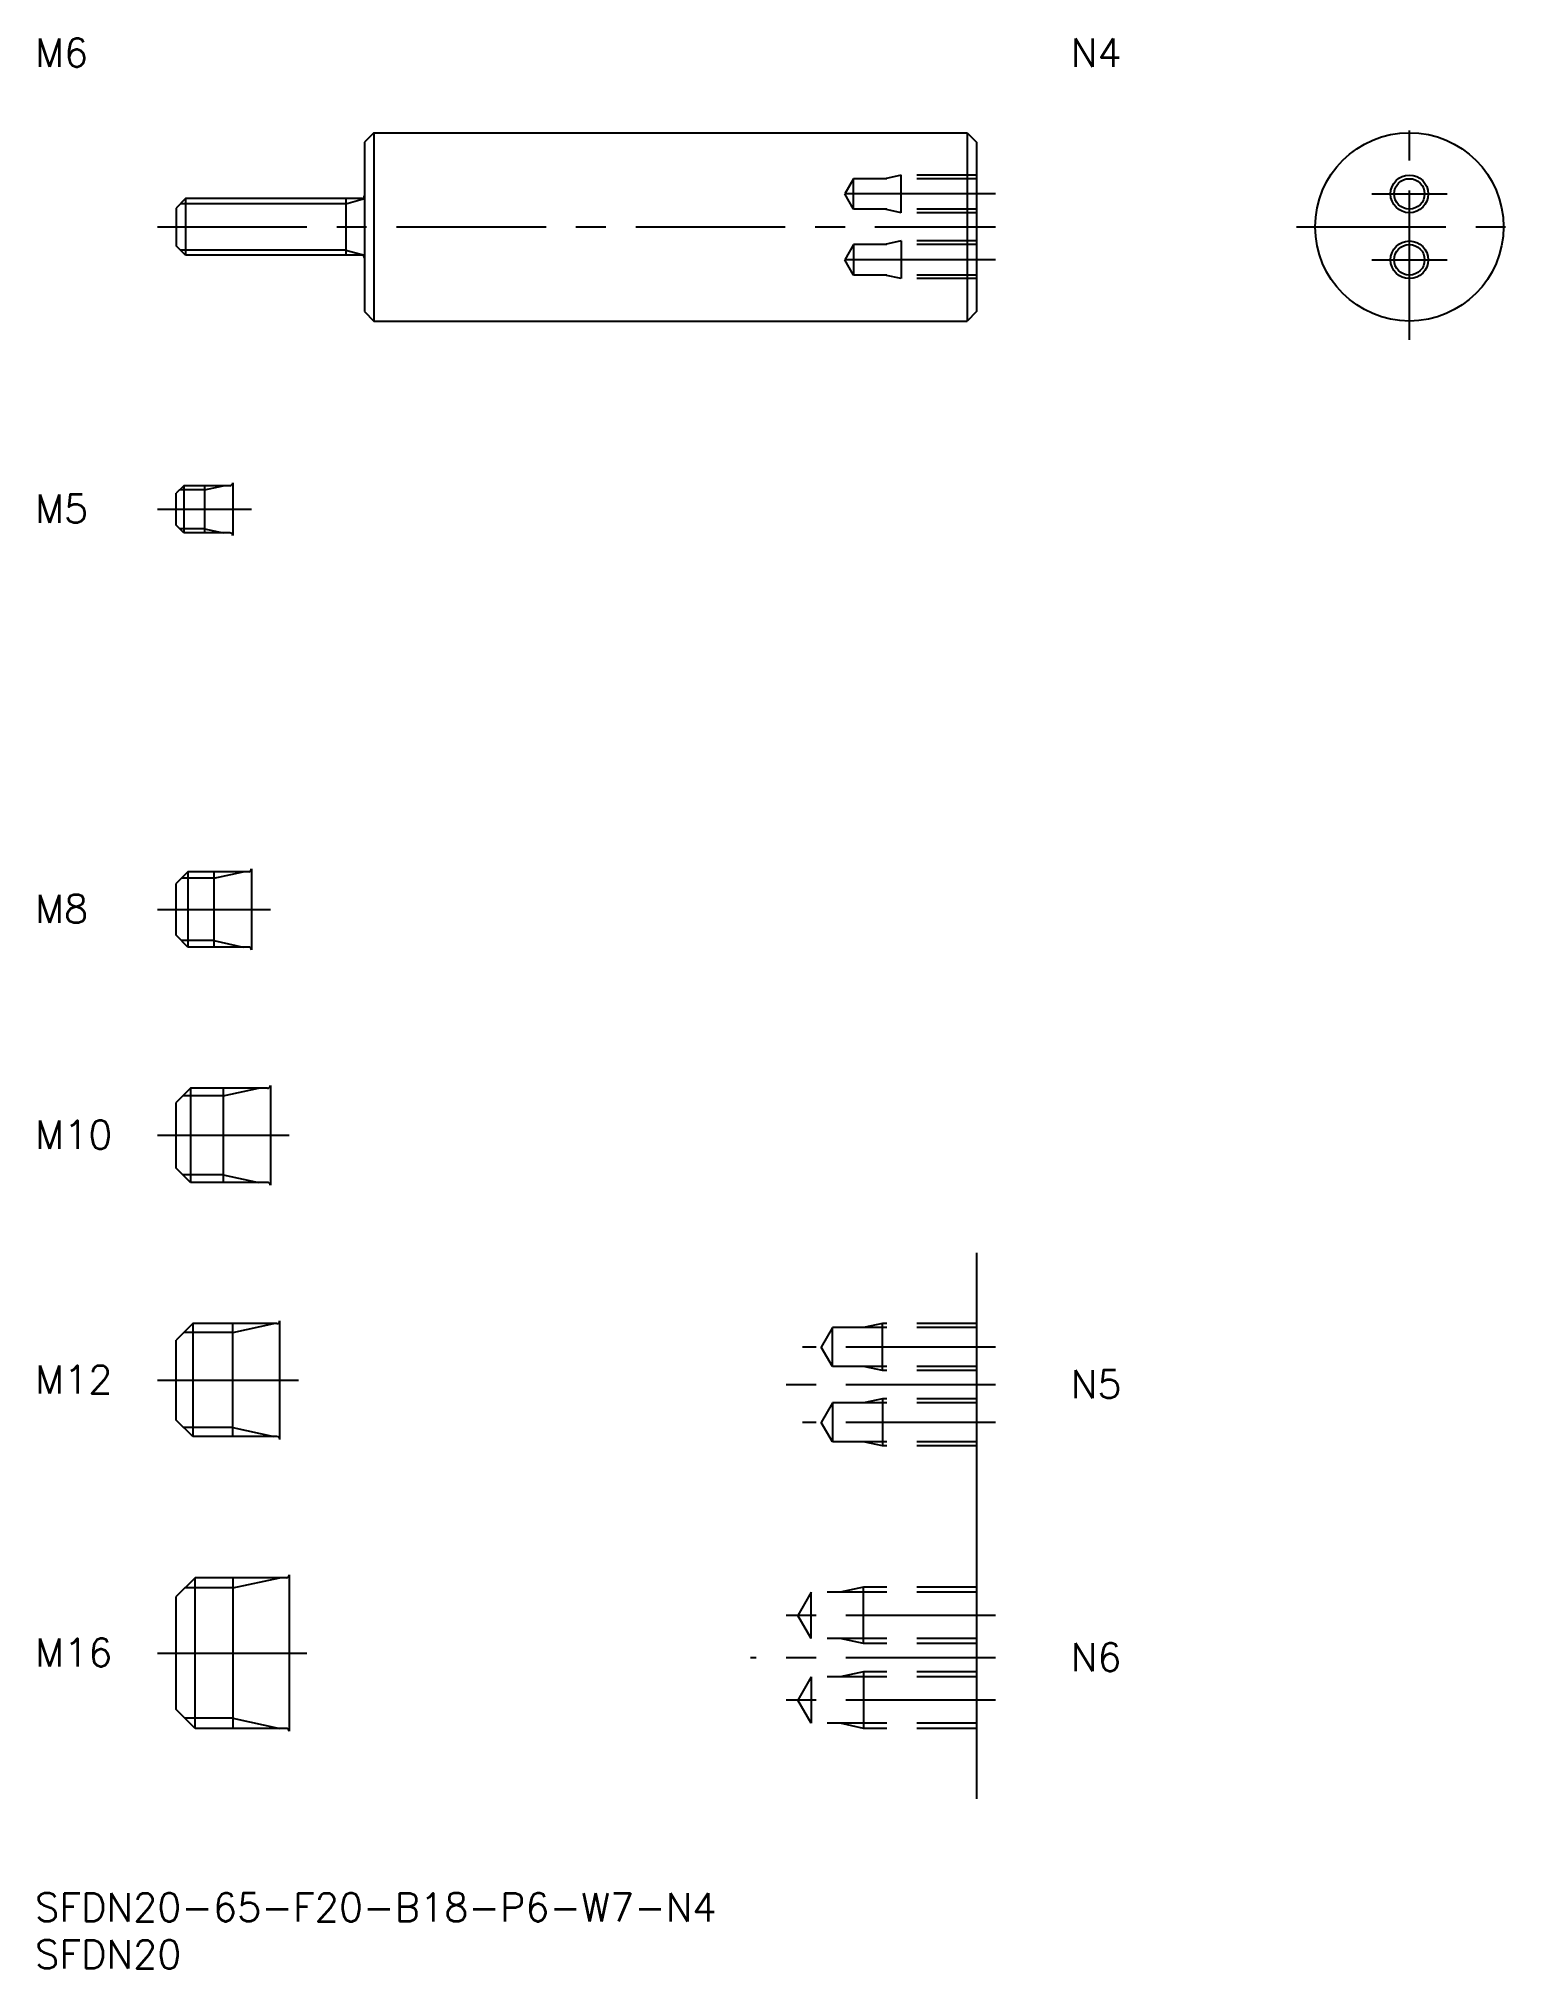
# Model space of a CAD drawing. Extents: x 0 to 158, y -8 to 197.
import ezdxf

# ---------------------------------------------------------------- set-up
doc = ezdxf.new("R2010")
doc.units = 0
doc.header["$LTSCALE"] = 0.5
doc.linetypes.add('CENTER', pattern=[50.8, 31.75, -6.35, 6.35, -6.35])
doc.linetypes.add('DASHED', pattern=[19.05, 12.7, -6.35])
for name, color, linetype in [('MSM_CENTER', 1, 'CENTER'), ('MSM_CONTINUOUS', 7, 'CONTINUOUS'), ('MSM_DASHED', 4, 'DASHED'), ('MSM_NARROW', 5, 'CONTINUOUS'), ('MSM_PART_NUMBER', 7, 'CONTINUOUS')]:
    doc.layers.add(name, color=color, linetype=linetype)
doc.styles.get("Standard").update_dxf_attribs({"font": 'txt.shx', "height": 1, "bigfont": 'bigfont.shx'})

# ---------------------------------------------------------------- blocks, each defined once
blk = doc.blocks.new('*U14')
at = {"layer": 'MSM_PART_NUMBER'}
blk.add_text('SFDN20-65-F20-B18-P6-W7-N4', height=3, dxfattribs=at).set_placement((0, -3))
blk = doc.blocks.new('*U15')
at = {"layer": 'MSM_PART_NUMBER'}
blk.add_text('SFDN20', height=3, dxfattribs=at).set_placement((0, -8))
blk = doc.blocks.new('*U16')
at = {"layer": 'MSM_PART_NUMBER'}
blk.add_text('M16', height=3, dxfattribs=at).set_placement((0, 24.06))
blk = doc.blocks.new('*U17')
at = {"layer": 'MSM_PART_NUMBER'}
blk.add_text('M12', height=3, dxfattribs=at).set_placement((0, 53.06))
blk = doc.blocks.new('*U18')
at = {"layer": 'MSM_PART_NUMBER'}
blk.add_text('M10', height=3, dxfattribs=at).set_placement((0, 79.06))
blk = doc.blocks.new('*U19')
at = {"layer": 'MSM_PART_NUMBER'}
blk.add_text('M8', height=3, dxfattribs=at).set_placement((0, 103.06))
blk = doc.blocks.new('*U20')
at = {"layer": 'MSM_PART_NUMBER'}
blk.add_text('M5', height=3, dxfattribs=at).set_placement((0, 145.56))
blk = doc.blocks.new('*U21')
at = {"layer": 'MSM_PART_NUMBER'}
blk.add_text('M6', height=3, dxfattribs=at).set_placement((0, 194))
blk = doc.blocks.new('*U22')
at = {"layer": 'MSM_PART_NUMBER'}
blk.add_text('N4', height=3, dxfattribs=at).set_placement((110, 194))
blk = doc.blocks.new('*U23')
at = {"layer": 'MSM_PART_NUMBER'}
blk.add_text('N6', height=3, dxfattribs=at).set_placement((110, 23.56))
blk = doc.blocks.new('*U24')
at = {"layer": 'MSM_PART_NUMBER'}
blk.add_text('N5', height=3, dxfattribs=at).set_placement((110, 52.56))

msp = doc.modelspace()

# ---------------------------------------------------------------- linework, layer by layer
at = {"layer": 'MSM_CENTER'}
for p, q in [((145.96, 165), (145.96, 189)), ((102, 180.5), (84, 180.5)), ((141.96, 180.5), (149.96, 180.5)), ((13, 177), (102, 177)), ((133.96, 177), (157.96, 177)), ((102, 173.5), (84, 173.5)), ((141.96, 173.5), (149.96, 173.5)), ((13, 147), (23, 147)), ((13, 104.5), (25, 104.5)), ((13, 80.5), (27, 80.5)), ((102, 58), (81.5, 58)), ((13, 54.5), (28, 54.5)), ((102, 54), (78.5, 54)), ((102, 50), (81.5, 50)), ((102, 29.5), (79, 29.5)), ((13, 25.5), (29, 25.5)), ((102, 25), (76, 25)), ((102, 20.5), (79, 20.5))]:
    msp.add_line(p, q, dxfattribs=at)
at = {"layer": 'MSM_CONTINUOUS'}
for p, q in [((36, 187), (35, 186)), ((36, 187), (99, 187)), ((36, 187), (36, 167)), ((99, 187), (100, 186)), ((99, 187), (99, 167)), ((35, 186), (35, 168)), ((100, 186), (100, 168)), ((16, 180), (15, 179)), ((15, 179), (15, 175)), ((34.7, 180), (16, 180)), ((16, 180), (16, 174)), ((33, 180), (33, 174)), ((16, 174), (15, 175)), ((34.7, 174), (16, 174)), ((35, 168), (36, 167)), ((36, 167), (99, 167)), ((100, 168), (99, 167)), ((21, 149.8), (21, 144.2)), ((15.8, 149.5), (15, 148.7)), ((15, 145.3), (15, 148.7)), ((20.7, 149.5), (15.8, 149.5)), ((15.8, 149.5), (15.8, 144.5)), ((18, 149.5), (18, 144.5)), ((15.8, 144.5), (15, 145.3)), ((20.7, 144.5), (15.8, 144.5)), ((23, 108.8), (23, 100.2)), ((16.25, 108.5), (15, 107.25)), ((15, 101.75), (15, 107.25)), ((22.7, 108.5), (16.25, 108.5)), ((16.25, 108.5), (16.25, 100.5)), ((19, 108.5), (19, 100.5)), ((16.25, 100.5), (15, 101.75)), ((22.7, 100.5), (16.25, 100.5)), ((16.5, 85.5), (15, 84)), ((24.7, 85.5), (16.5, 85.5)), ((16.5, 85.5), (16.5, 75.5)), ((20, 85.5), (20, 75.5)), ((25, 85.8), (25, 75.2)), ((15, 77), (15, 84)), ((16.5, 75.5), (15, 77)), ((24.7, 75.5), (16.5, 75.5)), ((100, 68), (100, 10)), ((16.75, 60.5), (15, 58.75)), ((25.7, 60.5), (16.75, 60.5)), ((16.75, 60.5), (16.75, 48.5)), ((21, 48.5), (21, 60.5)), ((26, 48.2), (26, 60.8)), ((15, 50.25), (15, 58.75)), ((16.75, 48.5), (15, 50.25)), ((25.7, 48.5), (16.75, 48.5)), ((17, 33.5), (15, 31.5)), ((26.7, 33.5), (17, 33.5)), ((17, 17.5), (17, 33.5)), ((21, 33.5), (21, 17.5)), ((27, 33.8), (27, 17.2)), ((15, 19.5), (15, 31.5)), ((17, 17.5), (15, 19.5)), ((26.7, 17.5), (17, 17.5))]:
    msp.add_line(p, q, dxfattribs=at)
for centre, radius in [((145.96, 177), 10), ((145.96, 180.5), 1.62), ((145.96, 173.5), 1.62)]:
    msp.add_circle(centre, radius, dxfattribs=at)
for centre, start, end in [((34.7, 180.3), 270, 0), ((34.7, 173.7), 0, 90), ((20.7, 149.8), 270, 0), ((20.7, 144.2), 0, 90), ((22.7, 108.8), 270, 0), ((22.7, 100.2), 0, 90), ((24.7, 85.8), 270, 0), ((24.7, 75.2), 0, 90), ((25.7, 60.8), 270, 0), ((25.7, 48.2), 0, 90), ((26.7, 33.8), 270, 0), ((26.7, 17.2), 0, 90)]:
    msp.add_arc(centre, 0.3, start, end, dxfattribs=at)
at = {"layer": 'MSM_DASHED'}
for p, q in [((92, 182.5), (90.25, 182.12)), ((100, 182.5), (92, 182.5)), ((92, 178.5), (92, 182.5)), ((86.94, 182.12), (86, 180.5)), ((86.94, 178.88), (86, 180.5)), ((100, 182.12), (86.94, 182.12)), ((86.94, 178.88), (86.94, 182.12)), ((100, 178.88), (86.94, 178.88)), ((92, 178.5), (90.25, 178.88)), ((100, 178.5), (92, 178.5)), ((86.94, 175.12), (86, 173.5)), ((100, 175.12), (86.94, 175.12)), ((86.94, 175.12), (86.94, 171.88)), ((92, 175.5), (90.25, 175.12)), ((100, 175.5), (92, 175.5)), ((92, 175.5), (92, 171.5)), ((86.94, 171.88), (86, 173.5)), ((100, 171.88), (86.94, 171.88)), ((92, 171.5), (90.25, 171.88)), ((100, 171.5), (92, 171.5)), ((84.69, 60.07), (83.5, 58)), ((100, 60.07), (84.69, 60.07)), ((84.69, 55.93), (84.69, 60.07)), ((90, 60.5), (88, 60.07)), ((100, 60.5), (90, 60.5)), ((90, 55.5), (90, 60.5)), ((84.69, 55.93), (83.5, 58)), ((100, 55.93), (84.69, 55.93)), ((90, 55.5), (88, 55.93)), ((100, 55.5), (90, 55.5)), ((84.69, 52.07), (83.5, 50)), ((100, 52.07), (84.69, 52.07)), ((84.69, 52.07), (84.69, 47.93)), ((90, 52.5), (88, 52.07)), ((100, 52.5), (90, 52.5)), ((90, 52.5), (90, 47.5)), ((84.69, 47.93), (83.5, 50)), ((100, 47.93), (84.69, 47.93)), ((90, 47.5), (88, 47.93)), ((100, 47.5), (90, 47.5)), ((82.42, 31.96), (81, 29.5)), ((100, 31.96), (82.42, 31.96)), ((82.42, 27.04), (82.42, 31.96)), ((88, 32.5), (85.5, 31.96)), ((100, 32.5), (88, 32.5)), ((88, 26.5), (88, 32.5)), ((82.42, 27.04), (81, 29.5)), ((100, 27.04), (82.42, 27.04)), ((88, 26.5), (85.5, 27.04)), ((100, 26.5), (88, 26.5)), ((82.42, 22.96), (81, 20.5)), ((100, 22.96), (82.42, 22.96)), ((82.42, 22.96), (82.42, 18.04)), ((88, 23.5), (85.5, 22.96)), ((100, 23.5), (88, 23.5)), ((88, 23.5), (88, 17.5)), ((82.42, 18.04), (81, 20.5)), ((100, 18.04), (82.42, 18.04)), ((88, 17.5), (85.5, 18.04)), ((100, 17.5), (88, 17.5))]:
    msp.add_line(p, q, dxfattribs=at)
at = {"layer": 'MSM_NARROW'}
for p, q in [((33, 179.46), (15.46, 179.46)), ((33, 179.46), (35, 180)), ((33, 174.54), (15.46, 174.54)), ((33, 174.54), (35, 174)), ((18, 149.07), (15.37, 149.07)), ((18, 149.07), (20, 149.5)), ((18, 144.93), (15.37, 144.93)), ((18, 144.93), (20, 144.5)), ((19, 107.82), (15.57, 107.82)), ((19, 107.82), (22.12, 108.5)), ((19, 101.18), (15.57, 101.18)), ((19, 101.18), (22.12, 100.5)), ((20, 84.69), (15.69, 84.69)), ((20, 84.69), (23.75, 85.5)), ((20, 76.31), (15.69, 76.31)), ((20, 76.31), (23.75, 75.5)), ((21, 59.55), (15.8, 59.55)), ((21, 59.55), (25.38, 60.5)), ((21, 49.45), (15.8, 49.45)), ((21, 49.45), (25.38, 48.5)), ((21, 32.42), (26, 33.5)), ((21, 32.42), (15.92, 32.42)), ((21, 18.58), (15.92, 18.58)), ((21, 18.58), (26, 17.5))]:
    msp.add_line(p, q, dxfattribs=at)
for centre in [(145.96, 180.5), (145.96, 173.5)]:
    msp.add_circle(centre, 2, dxfattribs=at)

# ---------------------------------------------------------------- block references
at = {"layer": 'MSM_CONTINUOUS'}
for name in ['*U21', '*U22', '*U20', '*U19', '*U18', '*U17', '*U24', '*U16', '*U23', '*U14', '*U15']:
    msp.add_blockref(name, (0, 0), dxfattribs=at)

doc.saveas('drawing.dxf')
